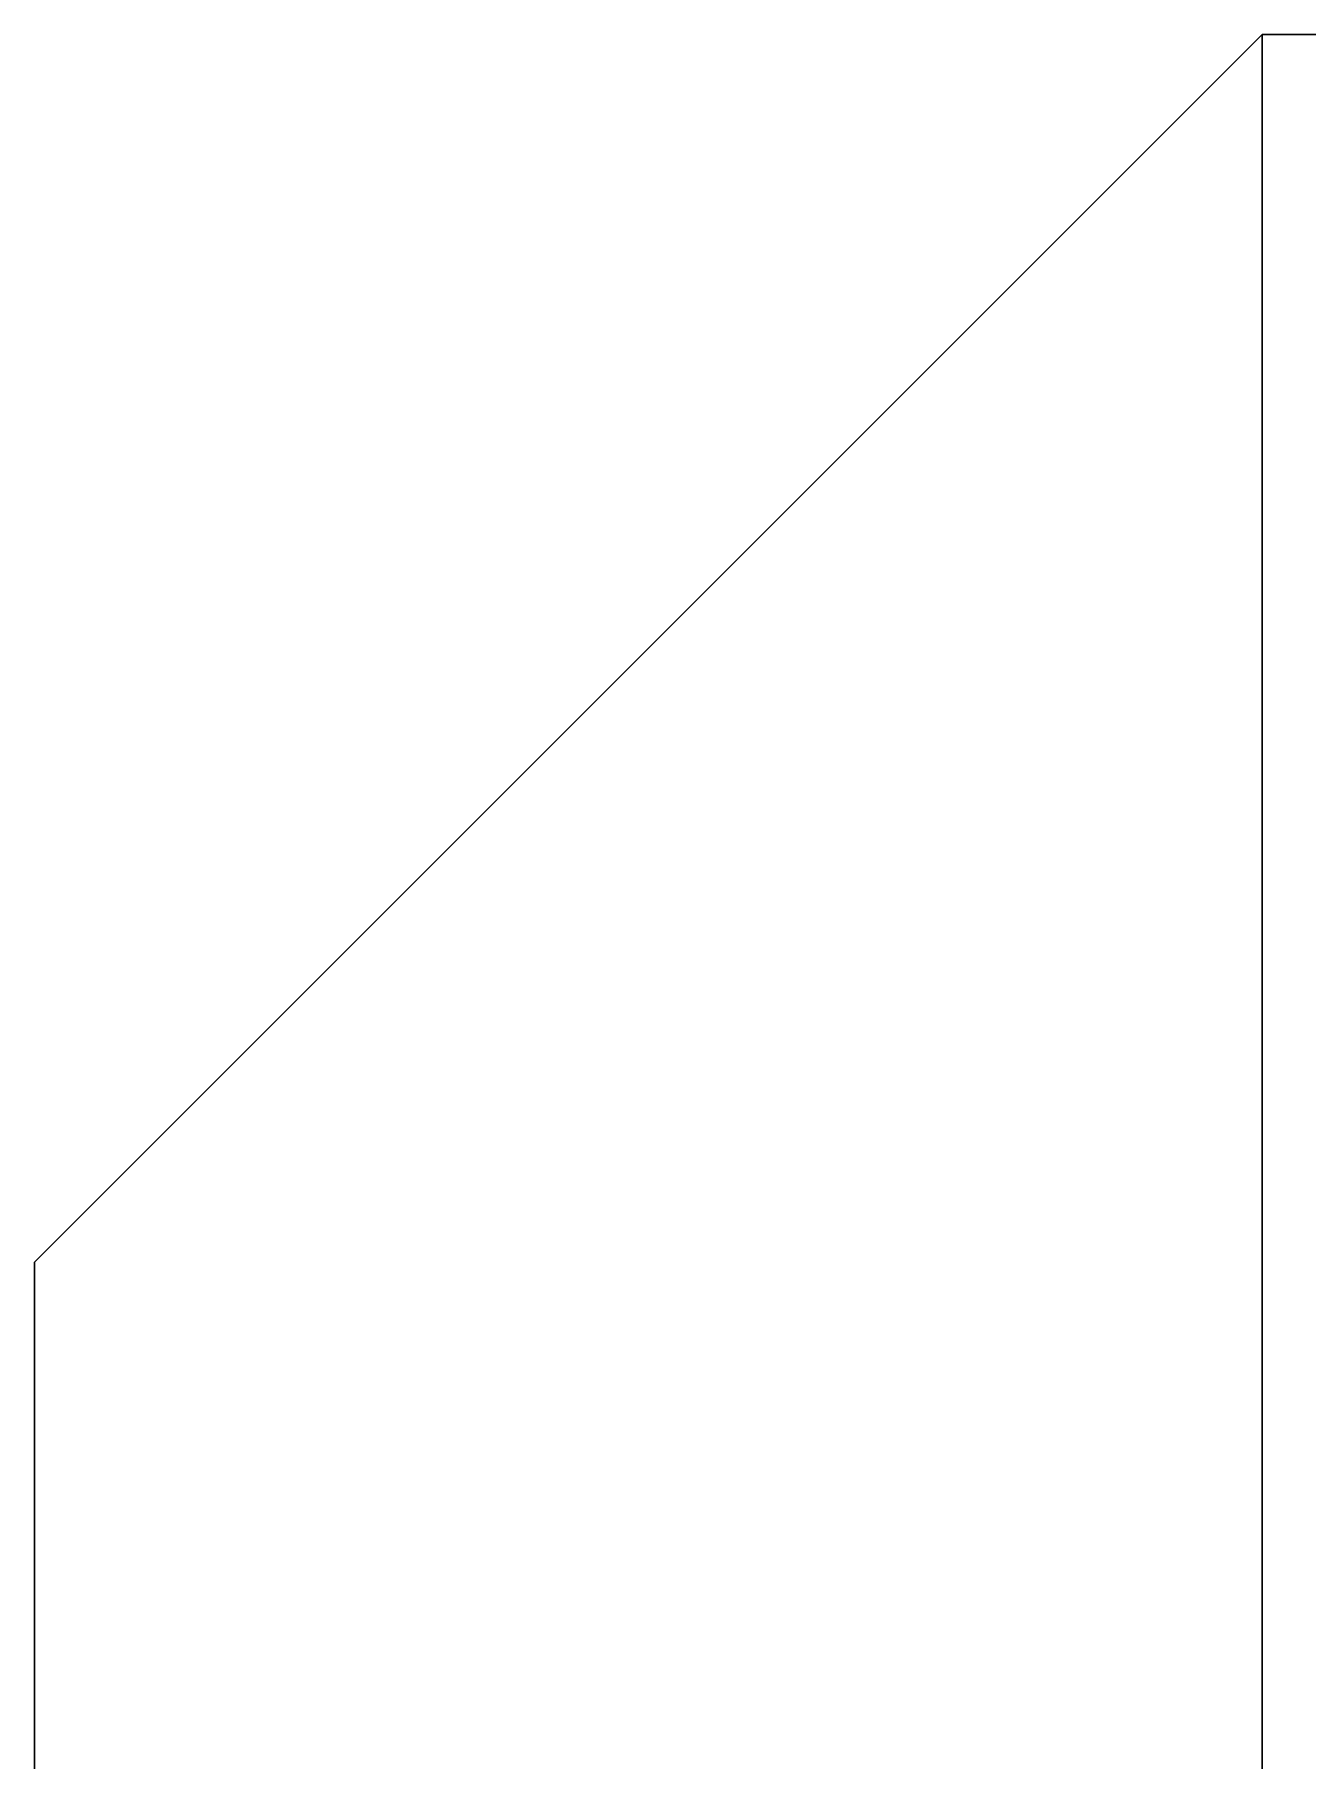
# Model space of a CAD drawing. Header units: inches. Extents: x -3354 to -3, y -8 to 1149.
# Drawn here: x -2112.998 to -2111.961, y 50.156 to 51.562 of the extents above; entities that cross this region are included whole.
import ezdxf

# ---------------------------------------------------------------- set-up
doc = ezdxf.new("R2010")
doc.units = ezdxf.units.IN
doc.header["$MEASUREMENT"] = 0
doc.layers.add('M-EQPM', color=50, linetype='Continuous', lineweight=13)

# ---------------------------------------------------------------- blocks, each defined once
blk = doc.blocks.new('Unit Heater HUHAA - Unit Heater HUHAA-455819-01 - Lower Parking Level')
at = {"layer": 'M-EQPM', "color": 37}
mesh = blk.add_polyface(dxfattribs=at)
corners = [(-6.5625, -3.248, 15.5625), (-6.5625, 4.248, 15.5625), (-6.5625, 4.248), (-6.5625, 2.748), (-6.5625, 2.748, 0.125), (-6.5625, -1.748, 0.125), (-6.5625, -1.748), (-6.5625, -3.248)]
mesh.append_faces([[corners[k] for k in face] for face in [(1, 4, 5)]], dxfattribs={"vtx0": -1, "vtx2": -1, "color": 37})
mesh.append_faces([[corners[k] for k in face] for face in [(6, 7, 5)]], dxfattribs={"vtx1": -1, "color": 37})
mesh.append_faces([[corners[k] for k in face] for face in [(0, 1, 5, 7)]], dxfattribs={"vtx1": -1, "vtx2": -1, "color": 37})
mesh.append_faces([[corners[k] for k in face] for face in [(2, 3, 4, 1)]], dxfattribs={"vtx2": -1, "color": 37})
mesh = blk.add_polyface(dxfattribs=at)
corners = [(6.5625, 4.248, 15.5625), (-6.5625, 4.248, 15.5625), (-6.5625, -3.248, 15.5625), (6.5625, -3.248, 15.5625)]
mesh.append_faces([[corners[k] for k in face] for face in [(0, 1, 2, 3)]], dxfattribs={"color": 37})
mesh = blk.add_polyface(dxfattribs=at)
corners = [(6.5625, -3.248), (-6.5625, -3.248), (-6.5625, -1.748), (6.5625, -1.748)]
mesh.append_faces([[corners[k] for k in face] for face in [(0, 1, 2, 3)]], dxfattribs={"color": 37})
mesh = blk.add_polyface(dxfattribs=at)
corners = [(6.5625, -3.248, 15.5625), (-6.5625, -3.248, 15.5625), (-6.5625, -3.248), (6.5625, -3.248)]
mesh.append_faces([[corners[k] for k in face] for face in [(0, 1, 2, 3)]], dxfattribs={"color": 37})
mesh = blk.add_polyface(dxfattribs=at)
corners = [(6.5625, -3.248), (5.0625, -3.248), (5.0625, -3.248, 14.0625), (-5.0625, -3.248, 14.0625), (-5.0625, -3.248), (-6.5625, -3.248), (-6.5625, -3.248, 15.5625), (6.5625, -3.248, 15.5625)]
mesh.append_faces([[corners[k] for k in face] for face in [(2, 3, 6, 7)]], dxfattribs={"vtx1": -1, "vtx3": -1, "color": 37})
mesh.append_faces([[corners[k] for k in face] for face in [(0, 1, 2, 7)]], dxfattribs={"vtx2": -1, "color": 37})
mesh.append_faces([[corners[k] for k in face] for face in [(3, 4, 5, 6)]], dxfattribs={"vtx3": -1, "color": 37})
mesh = blk.add_polyface(dxfattribs=at)
corners = [(6.5625, -3.248, 15.5625), (-6.5625, -3.248, 15.5625), (-5.5625, -4.248, 14.5625), (5.5625, -4.248, 14.5625)]
mesh.append_faces([[corners[k] for k in face] for face in [(0, 1, 2, 3)]], dxfattribs={"color": 37})
mesh = blk.add_polyface(dxfattribs=at)
corners = [(-5.0625, -4.248), (-5.5625, -4.248), (-6.5625, -3.248), (-5.0625, -3.248)]
mesh.append_faces([[corners[k] for k in face] for face in [(0, 1, 2, 3)]], dxfattribs={"color": 37})
mesh = blk.add_polyface(dxfattribs=at)
corners = [(-6.5625, -3.248, 15.5625), (-6.5625, -3.248), (-5.5625, -4.248), (-5.5625, -4.248, 14.5625)]
mesh.append_faces([[corners[k] for k in face] for face in [(0, 1, 2, 3)]], dxfattribs={"color": 37})
mesh = blk.add_polyface(dxfattribs=at)
corners = [(5.0625, -4.248), (5.5625, -4.248), (5.5625, -4.248, 14.5625), (-5.5625, -4.248, 14.5625), (-5.5625, -4.248), (-5.0625, -4.248), (-5.0625, -4.248, 14.0625), (5.0625, -4.248, 14.0625)]
mesh.append_faces([[corners[k] for k in face] for face in [(6, 7, 2, 3)]], dxfattribs={"vtx1": -1, "vtx3": -1, "color": 37})
mesh.append_faces([[corners[k] for k in face] for face in [(4, 5, 6, 3)]], dxfattribs={"vtx2": -1, "color": 37})
mesh.append_faces([[corners[k] for k in face] for face in [(7, 0, 1, 2)]], dxfattribs={"vtx3": -1, "color": 37})

msp = doc.modelspace()

# ---------------------------------------------------------------- block references
at = {"layer": 'M-EQPM', "color": 37, "rotation": 269.9999999999999}
msp.add_blockref('Unit Heater HUHAA - Unit Heater HUHAA-455819-01 - Lower Parking Level', (-2108.75, 45, 440.75), dxfattribs=at)

doc.saveas('drawing.dxf')
